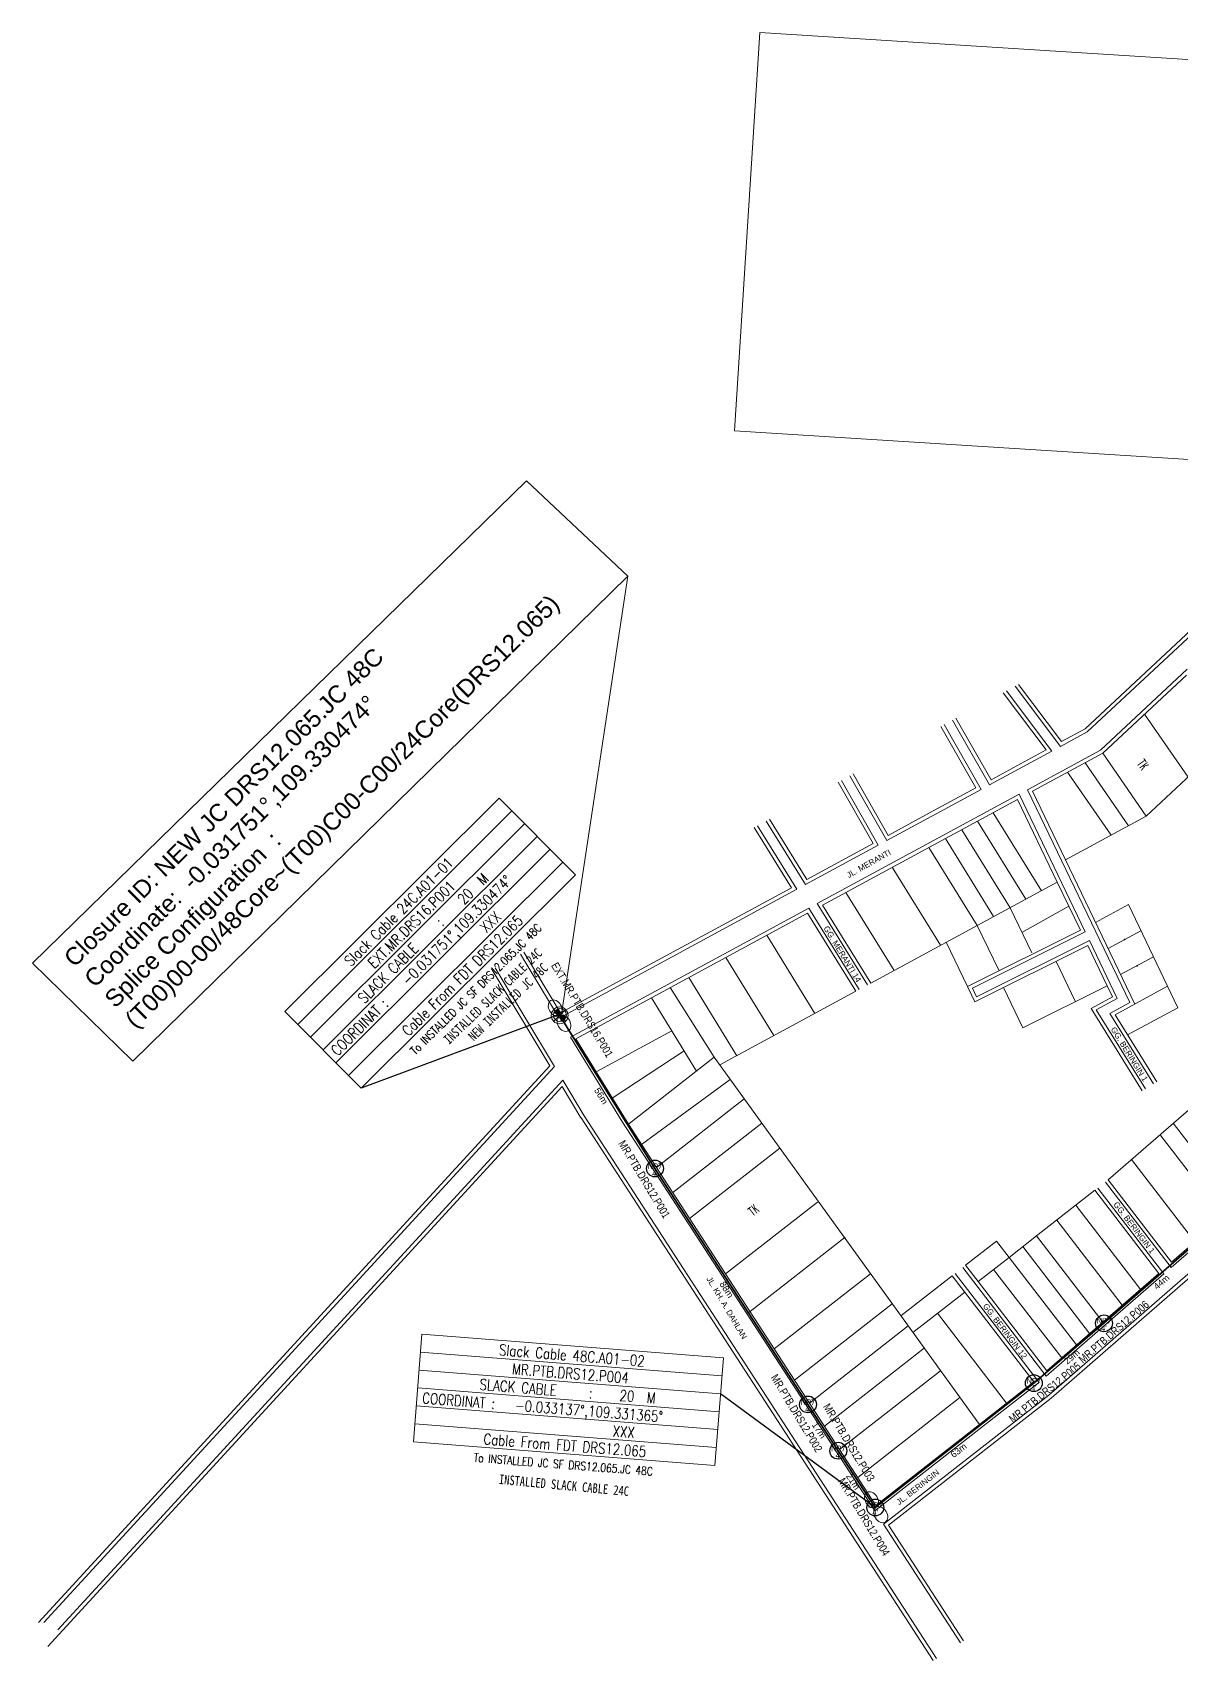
# Model space of a CAD drawing. Header units: inches. Extents: x 12170288 to 12174436, y -6358 to -3178.
# Drawn here: x 12170441 to 12170800, y -3734 to -3225 of the extents above; entities that cross this region are included whole.
import ezdxf
from ezdxf.enums import TextEntityAlignment as Align

# ---------------------------------------------------------------- set-up
doc = ezdxf.new("R2010")
doc.units = ezdxf.units.IN
doc.header["$MEASUREMENT"] = 0
doc.set_wipeout_variables(frame=1)
for name, color, linetype, lineweight in [('a', 1, 'Continuous', 40), ('CLOSURE', 1, 'Continuous', 18), ('COIL', 1, 'Continuous', 18), ('EXT POLE', 1, 'Continuous', 18), ('FO 24 CORE', 3, 'Continuous', 50), ('JALAN', 7, 'Continuous', 25), ('TEXT INFO', 7, 'Continuous', 18)]:
    doc.layers.add(name, color=color, linetype=linetype, lineweight=lineweight)
for name, color, linetype in [('Basic Map', 251, 'Continuous'), ('NEW POLE 7m(4 inches)', 3, 'Continuous'), ('NEW POLE 9M 4INCH', 1, 'Continuous'), ('Span Cable', 3, 'Continuous')]:
    doc.layers.add(name, color=color, linetype=linetype)
doc.layers.add('FO 48 CORE', color=7, linetype='Continuous', lineweight=50, true_color=0x8000a0)
doc.styles.add('FS', font='SimSun.ttf', dxfattribs={"width": 0.7})
doc.styles.add('INFO', font='simplex.shx', dxfattribs={"width": 0.6})
doc.styles.add('Mark', font='arial.ttf', dxfattribs={"width": 0.8, "height": 2.5})
doc.styles.add('POLE ID', font='SimSun.ttf', dxfattribs={"width": 0.8})
doc.styles.get("Standard").update_dxf_attribs({"font": 'arial.ttf'})
doc.styles.add('Title Block 3', font='dgn003.shx')
doc.dimstyles.new('Dimstyle', dxfattribs={"dimtxt": 2, "dimasz": 0.18, "dimexe": 0.18, "dimexo": 0.0625, "dimgap": 0.09, "dimtad": 0, "dimdec": 0, "dimzin": 0, "dimdsep": 46, "dimtxsty": 'Standard', "dimcen": 0.09, "dimse1": 1, "dimse2": 1, "dimsd1": 1, "dimsd2": 1, "dimadec": 0, "dimazin": 0, "dimtfac": 1, "dimtdec": 0, "dimtofl": 0, "dimtmove": 0, "dimatfit": 3, "dimfxl": 1, "dimtolj": 1, "dimtzin": 0, "dimarcsym": 0})
doc.dimstyles.get("Standard").update_dxf_attribs({"dimtxt": 0.18, "dimasz": 0.18, "dimexe": 0.18, "dimexo": 0.0625, "dimgap": 0.09, "dimtad": 0, "dimtih": 1, "dimtoh": 1, "dimdec": 4, "dimzin": 0, "dimdsep": 46, "dimtxsty": 'Standard', "dimcen": 0.09, "dimadec": 0, "dimazin": 0, "dimtfac": 1, "dimtdec": 4, "dimtofl": 0, "dimtmove": 0, "dimatfit": 3, "dimfxl": 1, "dimtolj": 1, "dimtzin": 0, "dimarcsym": 0})

# ---------------------------------------------------------------- blocks, each defined once
blk = doc.blocks.new('*U48')
at = {"color": 0, "linetype": 'ByBlock', "lineweight": -2}
blk.add_circle((0, 0), 2.24, dxfattribs=at)
at = {"color": 0, "linetype": 'ByBlock', "lineweight": -2, "style": 'Title Block 3', "width": 0.799091}
for s, p in [('NP7', (0, 0.62)), ("4'", (0, -1.27))]:
    blk.add_text(s, height=1.488, dxfattribs=at).set_placement(p, align=Align.MIDDLE_CENTER)
blk = doc.blocks.new('SPARE')
at = {"color": 0, "linetype": 'ByBlock', "lineweight": -2}
blk.add_ellipse((-1.62, 0), major_axis=(1.62, 0), ratio=0.714286, dxfattribs=at)
at = {"color": 0, "linetype": 'ByBlock', "lineweight": -2, "extrusion": (0, 0, -1)}
blk.add_ellipse((1.62, 0), major_axis=(-1.62, 0), ratio=0.714286, dxfattribs=at)
blk = doc.blocks.new('INFO_EVERY_10P')
at = {"color": 1}
blk.add_wipeout([(0, 0), (0, -60), (167.84, -60), (167.84, 0)], dxfattribs=at)
blk.add_wipeout([(0, 0), (167.84, 0), (167.84, -60), (0, -60)])
blk.add_wipeout([(0, 0), (167.84, 0), (167.84, -60), (0, -60)])
at = {"color": 0}
for p, q in [((0, 0), (0, -60)), ((0, -60), (167.84, -60))]:
    blk.add_line(p, q, dxfattribs=at)
for points in [[(0, 0), (167.84, 0)], [(167.84, 0), (167.84, -60)], [(0, -10), (167.84, -10)], [(0, -20), (167.84, -20)], [(0, -30), (167.84, -30)], [(0, -40), (167.84, -40)], [(0, -50), (167.84, -50)]]:
    blk.add_lwpolyline(points, dxfattribs=at)
at = {"color": 0, "style": 'INFO'}
for s, width, p in [('SLACK CABLE', 0.8, (34.09, -25.28)), (':', 0.6, (95.23, -25.28)), ('M', 0.8, (127.19, -25.28)), ('COORDINAT :', 0.8, (2.98, -35.28))]:
    blk.add_text(s, height=6, dxfattribs=dict(at, width=width)).set_placement(p, align=Align.MIDDLE_LEFT)
at = {"color": 0, "style": 'INFO', "width": 0.8}
for tag, p in [('ID', (83.92, -8.28)), ('PLACE', (83.92, -18.28)), ('IDENTITY', (83.92, -48.27)), ('IDENTITY2', (83.92, -58.27))]:
    blk.add_attdef(tag, text='', height=6, dxfattribs=at).set_placement(p, align=Align.CENTER)
for tag, p in [('SLACK', (99.89, -28.28)), ('COORDINAT', (55.05, -38.28))]:
    blk.add_attdef(tag, p, '', height=6, dxfattribs=at)
blk = doc.blocks.new('*U82')
at = {"color": 0, "linetype": 'ByBlock', "lineweight": -2}
for points in [[(-1.58, 1.58), (1.58, -1.58)], [(-1.58, -1.58), (1.58, 1.58)]]:
    blk.add_lwpolyline(points, dxfattribs=at)
blk.add_circle((0, 0), 2.24, dxfattribs=at)
blk = doc.blocks.new('*D139')
at = {"layer": 'Defpoints', "color": 0, "lineweight": 35, "transparency": 16777216}
for p in [(12170605.57, -3532.15), (12170633.44, -3581.1), (12170635.37, -3579.9)]:
    blk.add_point(p, dxfattribs=at)
at = {"layer": 'Span Cable', "color": 0, "lineweight": 35, "transparency": 16777216, "insert": (12170618.54, -3557.23), "char_height": 2, "attachment_point": 5, "rotation": 301.9689}
blk.add_mtext('\\A1;56m', dxfattribs=at)
blk = doc.blocks.new('*D140')
at = {"layer": 'Defpoints', "color": 0, "lineweight": 35, "transparency": 16777216}
for p in [(12170635.37, -3579.9), (12170681.65, -3654.56), (12170683.17, -3653.57)]:
    blk.add_point(p, dxfattribs=at)
at = {"layer": 'Span Cable', "color": 0, "lineweight": 35, "transparency": 16777216, "insert": (12170657.75, -3617.72), "char_height": 2, "attachment_point": 5, "rotation": 302.9793}
blk.add_mtext('\\A1;88m', dxfattribs=at)
blk = doc.blocks.new('*D141')
at = {"layer": 'Defpoints', "color": 0, "lineweight": 35, "transparency": 16777216}
for p in [(12170683.17, -3653.57), (12170691.36, -3668.89), (12170692.64, -3668.04)]:
    blk.add_point(p, dxfattribs=at)
at = {"layer": 'Span Cable', "color": 0, "lineweight": 35, "transparency": 16777216, "insert": (12170686.62, -3661.65), "char_height": 2, "attachment_point": 5, "rotation": 303.2001}
blk.add_mtext('\\A1;17m', dxfattribs=at)
blk = doc.blocks.new('*D142')
at = {"layer": 'Defpoints', "color": 0, "lineweight": 35, "transparency": 16777216}
for p in [(12170692.64, -3668.04), (12170704.21, -3685.78), (12170703.06, -3686.53)]:
    blk.add_point(p, dxfattribs=at)
at = {"layer": 'Span Cable', "color": 0, "lineweight": 35, "transparency": 16777216, "insert": (12170697.27, -3677.67), "char_height": 2, "attachment_point": 5, "rotation": 303.1111}
blk.add_mtext('\\A1;21m', dxfattribs=at)
blk = doc.blocks.new('*D143')
at = {"layer": 'Defpoints', "color": 0, "lineweight": 35, "transparency": 16777216}
for p in [(12170753.73, -3646.92), (12170754.98, -3648.52), (12170704.21, -3685.78)]:
    blk.add_point(p, dxfattribs=at)
at = {"layer": 'Span Cable', "color": 0, "lineweight": 35, "transparency": 16777216, "insert": (12170730.23, -3667.95), "char_height": 2, "attachment_point": 5, "rotation": 38.1257}
blk.add_mtext('\\A1;63m', dxfattribs=at)
blk = doc.blocks.new('*D144')
at = {"layer": 'Defpoints', "color": 0, "lineweight": 35, "transparency": 16777216}
for p in [(12170775.66, -3628.24), (12170776.6, -3629.34), (12170753.73, -3646.92)]:
    blk.add_point(p, dxfattribs=at)
at = {"layer": 'Span Cable', "color": 0, "lineweight": 35, "transparency": 16777216, "insert": (12170765.63, -3638.68), "char_height": 2, "attachment_point": 5, "rotation": 40.4146}
blk.add_mtext('\\A1;29m', dxfattribs=at)
blk = doc.blocks.new('*D145')
at = {"layer": 'Defpoints', "color": 0, "lineweight": 35, "transparency": 16777216}
for p in [(12170808.84, -3599.27), (12170810.21, -3600.84), (12170775.66, -3628.24)]:
    blk.add_point(p, dxfattribs=at)
at = {"layer": 'Span Cable', "color": 0, "lineweight": 35, "transparency": 16777216, "insert": (12170793.62, -3615.33), "char_height": 2, "attachment_point": 5, "rotation": 41.1254}
blk.add_mtext('\\A1;44m', dxfattribs=at)
blk = doc.blocks.new('*U108')
at = {"linetype": 'ByBlock', "lineweight": -2}
h = blk.add_hatch(dxfattribs=at)
h.set_pattern_fill('LINE', color=0, scale=0.01, angle=180)
h.set_pattern_definition([(180, (1646.7279, -3776.70859), (-4e-18, -0.03175), [])])
h.paths.add_polyline_path([(0, -0.4), (-1.39, -2.8), (1.39, -2.8)])
h.paths.add_polyline_path([(0, 0.4), (-1.39, 2.8), (1.39, 2.8)])
at = {"color": 0, "linetype": 'ByBlock', "lineweight": -2}
for points in [[(0, 0), (-1.73, 3), (1.73, 3)], [(0, 0), (-1.73, -3), (1.73, -3)], [(0, 0.4), (-1.39, 2.8), (1.39, 2.8)], [(0, -0.4), (-1.39, -2.8), (1.39, -2.8)]]:
    blk.add_lwpolyline(points, close=True, dxfattribs=at)
blk.add_circle((0, 0), 3.46, dxfattribs=at)

msp = doc.modelspace()

# ---------------------------------------------------------------- linework, layer by layer
at = {"layer": 'Basic Map', "lineweight": 0}
for p, q in [((12170770.44, -3443.5), (12170835.77, -3382.54)), ((12170769.74, -3442.52), (12170818.74, -3396.81)), ((12170774.56, -3449.23), (12170801.64, -3423.96)), ((12170775.26, -3450.2), (12170801.46, -3425.76)), ((12170757.59, -3449.1), (12170744.16, -3431.27)), ((12170759.37, -3449.49), (12170745.22, -3430.69)), ((12170762.04, -3448.05), (12170747.89, -3429.25)), ((12170762.37, -3446.51), (12170748.95, -3428.67)), ((12170758.43, -3650.69), (12171008.88, -3432.71)), ((12170759.19, -3651.57), (12171009.65, -3433.59)), ((12170735.62, -3461), (12170724.69, -3441.81)), ((12170737.26, -3461.47), (12170725.74, -3441.24)), ((12170739.9, -3460.04), (12170728.38, -3439.82)), ((12170740.36, -3458.44), (12170729.42, -3439.25)), ((12170801.93, -3457.6), (12170788.36, -3437.98)), ((12170762.04, -3448.05), (12170770.44, -3443.5)), ((12170762.37, -3446.51), (12170769.74, -3442.52)), ((12170788.83, -3469.83), (12170815.03, -3445.38)), ((12170739.9, -3460.04), (12170759.37, -3449.49)), ((12170740.36, -3458.44), (12170757.59, -3449.1)), ((12170751.8, -3461.56), (12170774.56, -3449.23)), ((12170753.34, -3462.07), (12170775.26, -3450.2)), ((12170788.83, -3469.83), (12170775.26, -3450.2)), ((12170707.78, -3477.44), (12170696.25, -3457.21)), ((12170708.24, -3475.84), (12170697.3, -3456.65)), ((12170777.87, -3475.76), (12170764.3, -3456.14)), ((12170783.35, -3472.8), (12170769.78, -3453.17)), ((12170703.5, -3478.4), (12170692.57, -3459.21)), ((12170705.14, -3478.87), (12170693.62, -3458.64)), ((12170707.78, -3477.44), (12170737.26, -3461.47)), ((12170721.15, -3468.84), (12170735.62, -3461)), ((12170751.8, -3461.56), (12170783.77, -3528.03)), ((12170753.34, -3462.07), (12170785.3, -3528.53)), ((12170686.06, -3497.16), (12170749.16, -3462.99)), ((12170687.71, -3497.62), (12170748.65, -3464.62)), ((12170748.65, -3464.62), (12170761.06, -3490.43)), ((12170749.16, -3462.99), (12170769.83, -3505.98)), ((12170679.72, -3492.63), (12170667.45, -3472.81)), ((12170682.37, -3491.2), (12170670.09, -3471.38)), ((12170682.79, -3489.62), (12170671.14, -3470.81)), ((12170721.15, -3468.84), (12170708.24, -3475.84)), ((12170736.11, -3471.41), (12170751.2, -3495.77)), ((12170741.01, -3468.75), (12170756.1, -3493.11)), ((12170763.63, -3483.47), (12170788.83, -3469.83)), ((12170678.05, -3492.19), (12170666.4, -3473.38)), ((12170726.1, -3476.83), (12170741.18, -3501.19)), ((12170731.21, -3474.06), (12170746.3, -3498.42)), ((12170682.37, -3491.2), (12170705.14, -3478.87)), ((12170682.79, -3489.62), (12170703.5, -3478.4)), ((12170720.98, -3479.6), (12170736.07, -3503.96)), ((12170709.52, -3485.81), (12170724.61, -3510.17)), ((12170605.4, -3532.89), (12170679.72, -3492.63)), ((12170605.81, -3531.31), (12170678.05, -3492.19)), ((12170702.8, -3521.98), (12170761.06, -3490.43)), ((12170686.06, -3497.16), (12170701.77, -3522.54)), ((12170687.71, -3497.62), (12170702.8, -3521.98)), ((12170694.97, -3493.69), (12170710.06, -3518.05)), ((12170773.03, -3503.02), (12170783.28, -3497.46)), ((12170783.28, -3497.46), (12170798.77, -3529.66)), ((12170609, -3538.9), (12170683.42, -3498.59)), ((12170634.32, -3526.54), (12170683.02, -3500.17)), ((12170683.02, -3500.17), (12170698.1, -3524.53)), ((12170683.42, -3498.59), (12170699.13, -3523.97)), ((12170746.3, -3498.42), (12170753.09, -3512.55)), ((12170670.3, -3507.05), (12170685.28, -3531.47)), ((12170732.99, -3523), (12170768.28, -3505.44)), ((12170734.54, -3523.53), (12170769.83, -3505.98)), ((12170736.07, -3503.96), (12170742.86, -3518.09)), ((12170776.95, -3511.17), (12170787.2, -3505.62)), ((12170593.41, -3512.92), (12170605.4, -3532.89)), ((12170594.43, -3512.36), (12170605.81, -3531.31)), ((12170735.3, -3527.8), (12170770.59, -3510.25)), ((12170735.84, -3526.23), (12170771.13, -3508.68)), ((12170771.13, -3508.68), (12170779.82, -3526.76)), ((12170584.49, -3517.81), (12170602.52, -3547.85)), ((12170585.49, -3517.21), (12170603.97, -3547.99)), ((12170657.53, -3513.97), (12170672.51, -3538.39)), ((12170760.67, -3515.19), (12170766.73, -3527.8)), ((12170777.01, -3583.42), (12170854.89, -3515.63)), ((12170780.87, -3519.32), (12170791.13, -3513.77)), ((12170640.13, -3523.39), (12170653.88, -3545.15)), ((12170645.94, -3520.25), (12170660.92, -3544.67)), ((12170732.99, -3523), (12170735.3, -3527.8)), ((12170734.54, -3523.53), (12170735.84, -3526.23)), ((12170744.23, -3523.36), (12170750.29, -3535.98)), ((12170750.29, -3535.98), (12170776.66, -3522.86)), ((12170776.66, -3522.86), (12170778.29, -3526.26)), ((12170795.55, -3522.98), (12170779.13, -3531.88)), ((12170655.61, -3547.54), (12170698.1, -3524.53)), ((12170778.29, -3526.26), (12170771.61, -3529.88)), ((12170779.82, -3526.76), (12170773.25, -3530.32)), ((12170783.77, -3528.03), (12170777.48, -3531.44)), ((12170771.61, -3529.88), (12170787.64, -3555.67)), ((12170773.25, -3530.32), (12170788.63, -3555.05)), ((12170777.48, -3531.44), (12170791.18, -3553.47)), ((12170779.13, -3531.88), (12170792.17, -3552.85)), ((12170798.77, -3529.66), (12170783.04, -3538.17)), ((12170609, -3538.9), (12170625.22, -3565.36)), ((12170610.64, -3539.37), (12170610.65, -3539.36)), ((12170610.65, -3539.36), (12170617.01, -3549.73)), ((12170627.08, -3566.08), (12170653.88, -3545.15)), ((12170736.72, -3659.82), (12170653.88, -3545.15)), ((12170796.63, -3610.82), (12170872.53, -3544.75)), ((12170796.8, -3609.12), (12170871.05, -3544.5)), ((12170606.56, -3552.31), (12170613.26, -3563.46)), ((12170631.2, -3572.42), (12170658.86, -3552.05)), ((12170606.37, -3554.25), (12170612.25, -3564.06)), ((12170635.84, -3579.57), (12170663.27, -3558.15)), ((12170612.28, -3564.09), (12170722.3, -3733.54)), ((12170613.26, -3563.46), (12170723.28, -3732.91)), ((12170625.22, -3565.36), (12170704.07, -3686.8)), ((12170627.08, -3566.08), (12170635.84, -3579.57)), ((12170640.93, -3587.41), (12170668.73, -3565.7)), ((12170812.96, -3595.06), (12170793.17, -3569.35)), ((12170817.08, -3591.47), (12170797.3, -3565.76)), ((12170646.21, -3595.54), (12170674.38, -3573.53)), ((12170635.84, -3579.57), (12170693.06, -3667.7)), ((12170804.06, -3602.8), (12170784.27, -3577.1)), ((12170796.63, -3610.82), (12170776.09, -3584.14)), ((12170796.8, -3609.12), (12170777.01, -3583.42)), ((12170794.36, -3612.79), (12170773.72, -3585.99)), ((12170657.43, -3612.82), (12170686.12, -3590.41)), ((12170787.18, -3617.76), (12170766.85, -3591.35)), ((12170781.35, -3622.57), (12170760.9, -3596)), ((12170664.69, -3624.81), (12170694.77, -3601.32)), ((12170746, -3607.64), (12170742.1, -3602.57)), ((12170775.29, -3627.84), (12170754.57, -3600.94)), ((12170736.35, -3615.18), (12170732.44, -3610.11)), ((12170672.65, -3636.26), (12170702.73, -3612.77)), ((12170753.75, -3646.52), (12170728.24, -3613.39)), ((12170755.37, -3646.72), (12170729.16, -3612.68)), ((12170757.64, -3644.75), (12170731.52, -3610.83)), ((12170757.64, -3644.75), (12170794.36, -3612.79)), ((12170757.81, -3643.06), (12170792.76, -3612.63)), ((12170678.96, -3645.97), (12170709.49, -3622.13)), ((12170745.24, -3653.17), (12170723.63, -3625.11)), ((12170683.64, -3653.18), (12170714.51, -3629.07)), ((12170688.32, -3660.39), (12170719.53, -3636.02)), ((12170693.06, -3667.7), (12170724.61, -3643.06)), ((12170704.07, -3686.8), (12170755.25, -3646.83)), ((12170706.81, -3691.01), (12170758.43, -3650.69)), ((12170755.25, -3646.83), (12170755.37, -3646.72)), ((12170698.71, -3676.4), (12170730.67, -3651.44)), ((12170708.37, -3691.27), (12170759.15, -3651.61)), ((12170704.36, -3685.1), (12170736.72, -3659.82)), ((12170706.81, -3691.01), (12170730.83, -3728)), ((12170708.37, -3691.27), (12170731.81, -3727.37))]:
    msp.add_line(p, q, dxfattribs=at)
for points in [[(12170761.06, -3490.43), (12170768.28, -3505.44)], [(12170764.67, -3497.94), (12170750.03, -3506.18)], [(12170732.99, -3523), (12170726.36, -3509.22)], [(12170770.59, -3510.25), (12170776.66, -3522.86)], [(12170634.32, -3526.54), (12170610.64, -3539.37)], [(12170634.32, -3526.54), (12170648.37, -3549.45)], [(12170640.68, -3536.91), (12170617, -3549.73)], [(12170644.53, -3543.18), (12170622.04, -3557.9)], [(12170442.81, -3721.69), (12170602.52, -3547.85)], [(12170444.39, -3721.69), (12170603.97, -3547.99)], [(12170448.84, -3723.99), (12170606.56, -3552.31)], [(12170617.01, -3549.73), (12170627.08, -3566.08)], [(12170445.67, -3729.17), (12170606.37, -3554.25)], [(12170754.57, -3600.94), (12170772.8, -3586.7)], [(12170772.8, -3586.7), (12170792.76, -3612.63)], [(12170742.1, -3602.57), (12170732.44, -3610.11)], [(12170746, -3607.64), (12170754.57, -3600.94)], [(12170750.29, -3604.29), (12170771.18, -3631.42)], [(12170746, -3607.64), (12170736.35, -3615.18)], [(12170746, -3607.64), (12170767.07, -3635)], [(12170728.24, -3613.39), (12170712.22, -3625.9)], [(12170736.35, -3615.18), (12170757.81, -3643.06)], [(12170741.17, -3611.41), (12170762.44, -3639.03)], [(12170732.14, -3618.46), (12170715.97, -3631.09)], [(12170753.75, -3646.52), (12170736.72, -3659.82)], [(12170704.36, -3685.1), (12170693.06, -3667.7)]]:
    msp.add_lwpolyline(points, dxfattribs=at)
at = {"layer": 'Basic Map'}
for p in [(12170782.08, -3508.39), (12170786, -3516.55)]:
    msp.add_point(p, dxfattribs=at)
at = {"layer": 'FO 24 CORE', "lineweight": 35}
msp.add_lwpolyline([(12170605.57, -3531.98), (12170605.57, -3531.98), (12170635.37, -3579.9), (12170683.17, -3653.57), (12170692.64, -3668.04), (12170704.21, -3685.78), (12170753.73, -3646.92), (12170775.66, -3628.24), (12170808.84, -3599.27), (12170844.49, -3568.32), (12170881.21, -3536.47), (12170904.51, -3515.81), (12170934.98, -3489.17), (12170960.18, -3467.6)], dxfattribs=at)
at = {"layer": 'FO 48 CORE', "lineweight": 5}
msp.add_lwpolyline([(12170668.11, -3225.07), (12170857.91, -3237.06), (12170850.05, -3361.42), (12170660.25, -3349.43)], close=True, dxfattribs=at)

# ---------------------------------------------------------------- block references
at = {"layer": 'COIL', "xscale": 1.68516512211198, "yscale": 1.68516512211198, "zscale": 1.68516512211198}
for p, rotation in [((12170605.57, -3532.15), 299.782912126838), ((12170704.46, -3685.69), 301.8990683961002)]:
    msp.add_blockref('SPARE', p, dxfattribs=dict(at, rotation=rotation))
at = {"layer": 'EXT POLE', "xscale": 1.172850308672672, "yscale": 1.172850308672672, "zscale": 1.172850308672672}
msp.add_blockref('*U82', (12170605.59, -3532.06), dxfattribs=at)
at = {"layer": 'NEW POLE 7m(4 inches)', "xscale": 1.172850308672672, "yscale": 1.172850308672672, "zscale": 1.172850308672672}
for p in [(12170635.37, -3579.9), (12170775.66, -3628.24), (12170753.73, -3646.92), (12170683.17, -3653.57), (12170692.64, -3668.04), (12170704.21, -3685.78)]:
    msp.add_blockref('*U48', p, dxfattribs=at)

# ---------------------------------------------------------------- texts
at = {"layer": 'Basic Map', "style": 'FS', "width": 0.7}
for rotation, p in [(305.5468, (12170785.75, -3453.39)), (37.9522, (12170665.92, -3594.96))]:
    msp.add_text('TK', height=3, rotation=rotation, dxfattribs=at).set_placement(p)
at = {"layer": 'JALAN'}
for s, rotation, p in [('JL. MERANTI', 29.2271, (12170695.93, -3489.19)), ('GG. MERANTI 14', 301.3469, (12170687.96, -3504.81)), ('GG. BERINGIN 1', 301.8691, (12170777.68, -3536.37)), ('GG. BERINGIN 1', 307.3277, (12170778.5, -3591.12)), ('JL. KH. A. DAHLAN', 300.7558, (12170651.38, -3614.35)), ('GG. BERINGIN 12', 307.3277, (12170737.71, -3622.88)), ('JL. BERINGIN', 37.9059, (12170711.66, -3685.09))]:
    msp.add_text(s, height=1.7937, rotation=rotation, dxfattribs=at).set_placement(p)
at = {"layer": 'NEW POLE 7m(4 inches)', "style": 'Mark', "width": 0.8}
for s, rotation, p in [('MR.PTB.DRS12.P001', 301.1037, (12170632.02, -3583.24)), ('MR.PTB.DRS12.P006', 40.8861, (12170778.7, -3630.91)), ('MR.PTB.DRS12.P005', 39.0675, (12170757.16, -3649.8)), ('MR.PTB.DRS12.P002', 301.1037, (12170679.64, -3656.3)), ('MR.PTB.DRS12.P003', 301.1037, (12170696.01, -3665.44)), ('MR.PTB.DRS12.P004', 301.1037, (12170700.7, -3688.69))]:
    msp.add_text(s, height=2.5, rotation=rotation, dxfattribs=at).set_placement(p, align=Align.MIDDLE)
at = {"layer": 'NEW POLE 9M 4INCH', "style": 'Mark', "width": 0.8}
msp.add_text('EXT.MR.PTB.DRS16.P001', height=2.5, rotation=301.1037, dxfattribs=at).set_placement((12170612.64, -3530.33), align=Align.MIDDLE)

# ---------------------------------------------------------------- dimensions: what is measured, and where the dimension line sits
at = {"layer": 'Span Cable', "lineweight": 35}
for p1, p2, distance, picture, middle in [((12170605.57, -3532.15), (12170635.37, -3579.9), -2.27, '*D139', (12170618.54, -3557.23)), ((12170775.66, -3628.24), (12170808.84, -3599.27), -2.09, '*D145', (12170793.62, -3615.33)), ((12170753.73, -3646.92), (12170775.66, -3628.24), -1.44, '*D144', (12170765.63, -3638.68)), ((12170704.21, -3685.78), (12170753.73, -3646.92), -2.03, '*D143', (12170730.23, -3667.95)), ((12170683.17, -3653.57), (12170692.64, -3668.04), -1.54, '*D141', (12170686.62, -3661.65)), ((12170692.64, -3668.04), (12170704.21, -3685.78), -1.38, '*D142', (12170697.27, -3677.67))]:
    dim = msp.add_aligned_dim(p1=p1, p2=p2, distance=distance, dimstyle='Dimstyle', override={"dimpost": 'm'}, dxfattribs=at)
    dim.commit()
    dim.dimension.update_dxf_attribs({"geometry": picture, "text_midpoint": middle})

# ---------------------------------------------------------------- leaders
at = {"layer": 'TEXT INFO', "ltscale": 0.5}
msp.add_leader([(12170704.21, -3685.78), (12170655.85, -3650.23)], dimstyle='Standard', override={"dimasz": 2, "dimfxlon": 1, "dimarcsym": 2}, dxfattribs=at)

# ---------------------------------------------------------------- next in the draw order: block references
at = {"layer": 'TEXT INFO', "lineweight": 0}
ref = msp.add_blockref('INFO_EVERY_10P', (12170519.78, -3530.89), dxfattribs=dict(at, xscale=0.5627450454775149, yscale=0.5627450454775149, zscale=0.5627450454775149, rotation=44.89047969300709))
ref.add_attrib('ID', 'Slack Cable 24C.A01-01', dxfattribs={"layer": '0', "color": 0, "height": 3.3765, "rotation": 44.8905, "style": 'INFO', "width": 0.8}).set_placement((12170556.53, -3500.86), align=Align.CENTER)
ref.add_attrib('PLACE', 'EXT.MR.DRS16.P001', dxfattribs={"layer": '0', "color": 0, "height": 3.3765, "rotation": 44.8905, "style": 'INFO', "width": 0.8}).set_placement((12170560.5, -3504.85), align=Align.CENTER)
ref.add_attrib('SLACK', '20', (12170575.69, -3497.67), dxfattribs={"layer": '0', "color": 0, "height": 3.376, "rotation": 44.8905, "style": 'INFO', "width": 0.8})
ref.add_attrib('COORDINAT', '     -0.031751°,109.330474°', (12170551.06, -3530.14), dxfattribs={"layer": '0', "color": 0, "height": 3.3765, "rotation": 44.8905, "style": 'INFO', "width": 0.8})
ref.add_attrib('MARKING', 'XXX', (12170582.72, -3506.55), dxfattribs={"layer": '0', "color": 0, "height": 3.376, "rotation": 44.8905, "style": 'INFO', "width": 0.8})
ref.add_attrib('IDENTITY', 'Cable From FDT DRS12.065', dxfattribs={"layer": '0', "color": 0, "height": 3.3765, "rotation": 44.8905, "style": 'INFO', "width": 0.8}).set_placement((12170576.39, -3520.8), align=Align.CENTER)
ref.add_attrib('IDENTITY2', 'To INSTALLED JC SF DRS12.065.JC 48C', dxfattribs={"layer": '0', "color": 0, "height": 2.6053, "rotation": 44.8905, "style": 'INFO', "width": 0.8}).set_placement((12170580.36, -3524.79), align=Align.CENTER)
ref = msp.add_blockref('INFO_EVERY_10P', (12170562.57, -3631.61), dxfattribs=dict(at, xscale=0.5627450454775149, yscale=0.5627450454775149, zscale=0.5627450454775149, rotation=355.5082937405658))
ref.add_attrib('ID', 'Slack Cable 48C.A01-02', dxfattribs={"layer": '0', "color": 0, "height": 3.3765, "rotation": 355.5083, "style": 'INFO', "width": 0.8}).set_placement((12170609.29, -3639.95), align=Align.CENTER)
ref.add_attrib('PLACE', 'MR.PTB.DRS12.P004', dxfattribs={"layer": '0', "color": 0, "height": 3.3765, "rotation": 355.5083, "style": 'INFO', "width": 0.8}).set_placement((12170608.85, -3645.57), align=Align.CENTER)
ref.add_attrib('SLACK', '20', (12170624.19, -3652.42), dxfattribs={"layer": '0', "color": 0, "height": 3.376, "rotation": 355.5083, "style": 'INFO', "width": 0.8})
ref.add_attrib('COORDINAT', '    -0.033137°,109.331365°', (12170583.51, -3654.86), dxfattribs={"layer": '0', "color": 0, "height": 3.3765, "rotation": 355.5083, "style": 'INFO', "width": 0.8})
ref.add_attrib('MARKING', 'XXX', (12170622.02, -3663.53), dxfattribs={"layer": '0', "color": 0, "height": 3.376, "rotation": 355.5083, "style": 'INFO', "width": 0.8})
ref.add_attrib('IDENTITY', 'Cable From FDT DRS12.065', dxfattribs={"layer": '0', "color": 0, "height": 3.3765, "rotation": 355.5083, "style": 'INFO', "width": 0.8}).set_placement((12170607.09, -3668.01), align=Align.CENTER)
ref.add_attrib('IDENTITY2', 'To INSTALLED JC SF DRS12.065.JC 48C', dxfattribs={"layer": '0', "color": 0, "height": 2.6053, "rotation": 355.5083, "style": 'INFO', "width": 0.8}).set_placement((12170606.64, -3673.62), align=Align.CENTER)

# ---------------------------------------------------------------- next in the draw order: linework, layer by layer
at = {"layer": 'FO 48 CORE', "lineweight": 5}
msp.add_lwpolyline([(12170440.91, -3515.72), (12170595.28, -3365.06), (12170626.93, -3394.89), (12170472.24, -3546.36)], close=True, dxfattribs=at)
msp.add_lwpolyline([(12170626.93, -3394.89), (12170606.19, -3531.67)], dxfattribs=at)

# ---------------------------------------------------------------- next in the draw order: block references
at = {"layer": 'CLOSURE'}
ref = msp.add_blockref('*U108', (12170605.68, -3531.97), dxfattribs=dict(at, xscale=0.5869499333054119, yscale=0.5869499333054119, zscale=0.5869499333054119, rotation=40.93452498027671))
ref.add_attrib('CLOSURE', '48', dxfattribs={"layer": '0', "color": 5, "height": 1.467, "rotation": 40.9345}).set_placement((12170605.68, -3531.97), align=Align.MIDDLE_CENTER)

# ---------------------------------------------------------------- next in the draw order: texts
at = {"layer": 'a', "color": 0, "lineweight": -3, "insert": (12170450.18, -3513.49), "char_height": 5.4, "attachment_point": 1, "rotation": 44.9091}
msp.add_mtext('Closure ID: NEW JC DRS12.065.JC 48C\\PCoordinate:  -0.031751°,109.330474°\\PSplice Configuration  : \\P(T00)00-00/48Core~(T00)C00-C00/24Core(DRS12.065)', dxfattribs=at)
at = {"layer": 'COIL', "color": 7, "linetype": 'Continuous', "lineweight": 0, "style": 'POLE ID', "width": 0.8}
for s, rotation, p in [('INSTALLED SLACK CABLE 24C', 44.0122, (12170571.06, -3541.27)), ('NEW INSTALLED JC 48C', 44.0122, (12170578.77, -3540.26)), ('INSTALLED SLACK CABLE 24C', 354.63, (12170586.54, -3678.39))]:
    msp.add_text(s, height=2.9942, rotation=rotation, dxfattribs=at).set_placement(p)

# ---------------------------------------------------------------- next in the draw order: dimensions: what is measured, and where the dimension line sits
at = {"layer": 'Span Cable', "lineweight": 35}
dim = msp.add_aligned_dim(p1=(12170635.37, -3579.9), p2=(12170683.17, -3653.57), distance=-1.82, dimstyle='Dimstyle', override={"dimpost": 'm'}, dxfattribs=at)
dim.commit()
dim.dimension.update_dxf_attribs({"geometry": '*D140', "text_midpoint": (12170657.75, -3617.72)})

# ---------------------------------------------------------------- next in the draw order: leaders
at = {"layer": 'TEXT INFO', "ltscale": 0.5}
msp.add_leader([(12170605.99, -3531.6), (12170543.61, -3554.81)], dimstyle='Standard', override={"dimasz": 2, "dimfxlon": 1, "dimarcsym": 2}, dxfattribs=at)

doc.saveas('drawing.dxf')
